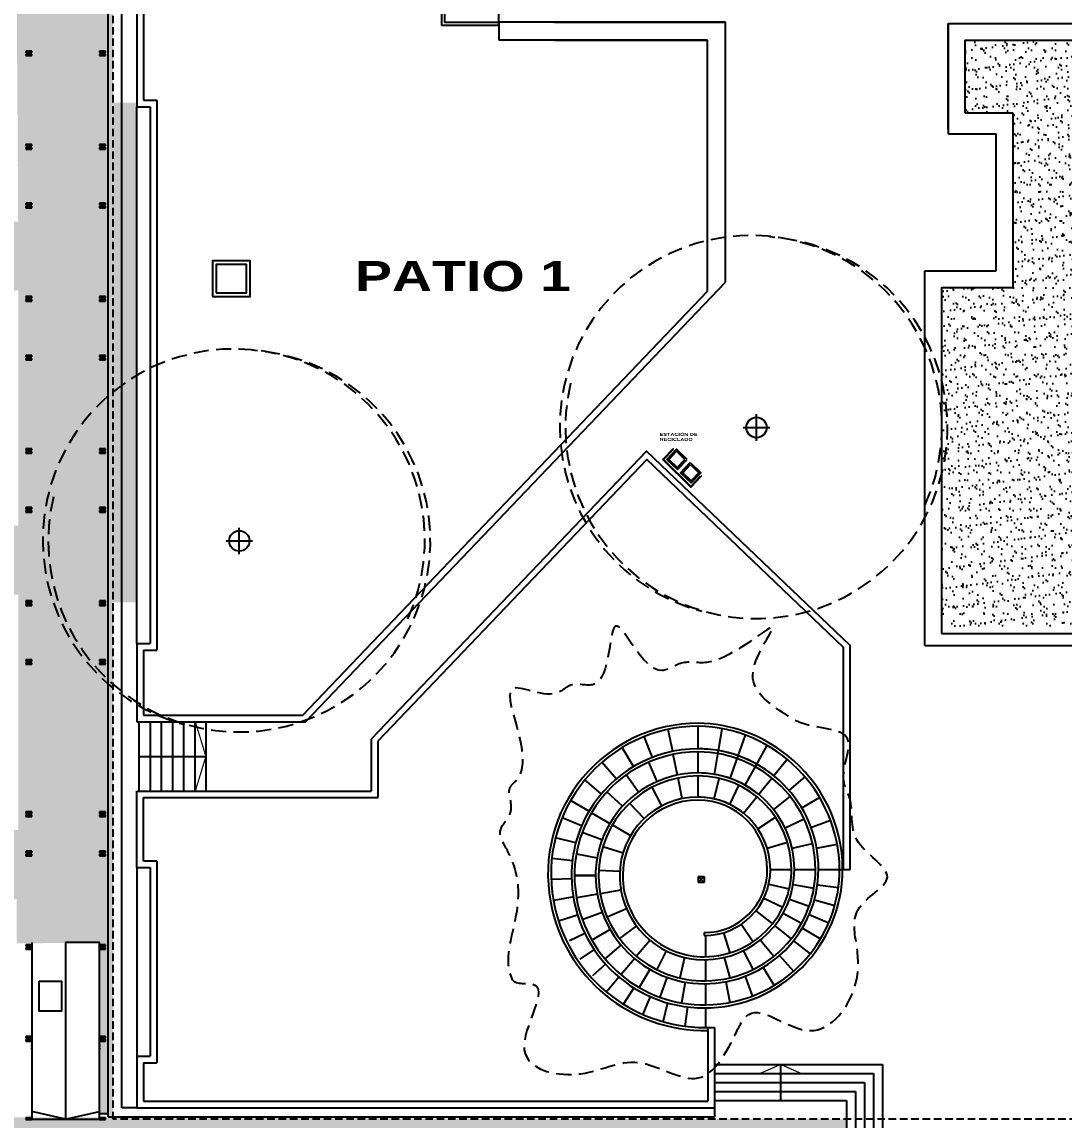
# Model space of a CAD drawing. Header units: millimetres. Extents: x -735 to -481, y 85 to 450.
# Drawn here: x -597.6 to -563.01, y 193.78 to 230.23 of the extents above; entities that cross this region are included whole.
import ezdxf

# ---------------------------------------------------------------- set-up
doc = ezdxf.new("R2010")
doc.units = ezdxf.units.MM
doc.linetypes.add('DASHED', pattern=[0.75, 0.5, -0.25])
for name, color, linetype in [('01', 1, 'CONTINUOUS'), ('1', 1, 'CONTINUOUS'), ('ascensor', 2, 'CONTINUOUS'), ('dib - muro vista1', 1, 'CONTINUOUS'), ('dib - muro vista2', 2, 'CONTINUOUS'), ('dib - texto', 2, 'CONTINUOUS'), ('dib-verde', 64, 'CONTINUOUS'), ('E-COLUMNAS MADERA', 6, 'CONTINUOUS'), ('ESTRUCTURA', 6, 'CONTINUOUS'), ('fino', 8, 'CONTINUOUS'), ('proyeccion arboles', 94, 'DASHED'), ('SOLADOS EXTERIORES', 8, 'CONTINUOUS'), ('VISTA4', 3, 'CONTINUOUS')]:
    doc.layers.add(name, color=color, linetype=linetype)
doc.styles.add('STYLE1', font='swisseb.ttf', dxfattribs={"width": 1.32})

msp = doc.modelspace()

# ---------------------------------------------------------------- hatches: boundary and pattern name
at = {"layer": 'dib-verde'}
h = msp.add_hatch(dxfattribs=at)
h.set_pattern_fill('AR-SAND', color=256, scale=0.01, style=0)
h.paths.add_polyline_path([(-567.084, 221.417), (-567.084, 210.167), (-562.584, 210.167), (-562.584, 229.617), (-566.311, 229.617), (-566.311, 227.217), (-564.711, 227.217), (-564.711, 221.417)])
h = msp.add_hatch(dxfattribs=at)
h.set_pattern_fill('AR-SAND', color=256, style=0)
h.set_pattern_definition([(37.5, (-1173.8929, 255.0938), (-0.0629934, 1.9268238), [0, -1.52, 0, -1.7, 0, -1.625]), (7.5, (-1173.893, 255.0938), (1.769777, 2.822146), [0, -0.82, 0, -1.37, 0, -0.525]), (327.5, (-1175.1229, 255.0938), (3.114142, 0.005659), [0, -0.5, 0, -1.8, 0, -2.35]), (317.5, (-1175.123, 255.0938), (3.006127, 0.877676), [0, -0.25, 0, -1.18, 0, -1.35])])
h.paths.add_polyline_path([(-562.684, 210.977), (-567.084, 210.977), (-567.084, 209.93), (-562.684, 209.93)])
at = {"layer": 'fino'}
h = msp.add_hatch(dxfattribs=at)
h.set_pattern_fill('AR-B816', color=256, scale=0.001, style=0)
h.paths.add_polyline_path([(-597.726, 223.607), (-598.726, 223.614), (-598.726, 221.314), (-597.726, 221.318), (-597.726, 213.514), (-598.726, 213.514), (-598.726, 211.222), (-597.726, 211.222), (-597.726, 203.414), (-598.726, 203.414), (-598.726, 201.114), (-597.776, 201.116), (-597.776, 199.645), (-595.026, 199.677), (-595.026, 194.001), (-594.576, 193.894), (-594.576, 210.964), (-593.786, 210.964), (-593.786, 227.557), (-594.576, 227.557), (-594.576, 232.215), (-593.426, 232.215), (-593.426, 234.714), (-594.576, 234.706), (-594.601, 241.806), (-594.126, 241.806), (-594.126, 246.107), (-598.69, 246.302), (-598.686, 243.514), (-597.776, 243.519), (-597.726, 233.714), (-598.726, 233.714), (-598.726, 231.399), (-597.776, 231.399)])
h = msp.add_hatch(dxfattribs=at)
h.set_pattern_fill('AR-B816', color=256, scale=0.001, style=0)
h.paths.add_polyline_path([(-650.876, 194.004), (-650.876, 193.104), (-653.366, 193.104), (-653.347, 191.175), (-645.83, 191.175), (-645.83, 190.876), (-570.234, 190.794), (-570.234, 193.811)])

# ---------------------------------------------------------------- linework, layer by layer
at = {"layer": '01', "linetype": 'ByBlock', "ltscale": 0.04}
for p, q in [((-594.736, 193.894), (-594.736, 243.414)), ((-594.286, 194.194), (-594.286, 243.414)), ((-593.786, 209.605), (-593.786, 227.415)), ((-593.786, 202.165), (-593.786, 195.905)), ((-574.611, 194.194), (-574.611, 193.894)), ((-594.736, 193.894), (-574.611, 193.894))]:
    msp.add_line(p, q, dxfattribs=at)
for points in [[(-591.274, 221.124), (-590.024, 221.124), (-590.024, 222.304), (-591.274, 222.304)], [(-591.154, 221.244), (-590.144, 221.244), (-590.144, 222.184), (-591.154, 222.184)]]:
    msp.add_lwpolyline(points, close=True, dxfattribs=at)
msp.add_lwpolyline([(-593.786, 194.194), (-594.286, 194.194)], dxfattribs=at)
at = {"layer": '1'}
for points in [[(-575.977, 216.055), (-575.988, 216.065), (-576.333, 215.703), (-575.398, 214.794), (-575.052, 215.156), (-575.063, 215.166)], [(-575.987, 216.044), (-576.312, 215.704), (-575.398, 214.815), (-575.074, 215.155)]]:
    msp.add_lwpolyline(points, dxfattribs=at)
for points in [[(-575.523, 215.712), (-575.877, 216.051), (-576.202, 215.711), (-575.848, 215.372), (-575.523, 215.712)], [(-575.594, 215.71), (-575.876, 215.98), (-576.131, 215.712), (-575.849, 215.443)], [(-575.417, 215.608), (-575.063, 215.27), (-575.387, 214.93), (-575.742, 215.268), (-575.417, 215.608)], [(-575.415, 215.538), (-575.133, 215.268), (-575.389, 215.001), (-575.671, 215.27)]]:
    msp.add_lwpolyline(points, close=True, dxfattribs=at)
at = {"layer": 'ascensor'}
for p, q in [((-583.676, 231.915), (-583.676, 230.115)), ((-583.576, 231.915), (-583.576, 230.215)), ((-581.776, 230.115), (-581.776, 231.915)), ((-581.776, 230.115), (-583.676, 230.115)), ((-581.776, 230.215), (-583.576, 230.215))]:
    msp.add_line(p, q, dxfattribs=at)
at = {"layer": 'dib - muro vista1'}
for q in [(-597.276, 194.071), (-595.026, 194.071)]:
    msp.add_line((-596.151, 193.811), q, dxfattribs=at)
at = {"layer": 'dib - muro vista2'}
for p, q in [((-581.776, 230.222), (-581.776, 229.622)), ((-566.311, 229.617), (-566.311, 227.217)), ((-573.221, 216.333), (-573.221, 217.209)), ((-573.659, 216.771), (-572.783, 216.771)), ((-590.386, 212.567), (-590.386, 213.444)), ((-590.824, 213.005), (-589.947, 213.005)), ((-595.026, 194.001), (-594.736, 194.001)), ((-593.786, 194.194), (-588.836, 194.194))]:
    msp.add_line(p, q, dxfattribs=at)
for centre in [(-573.221, 216.771), (-590.386, 213.005)]:
    msp.add_circle(centre, 0.338, dxfattribs=at)
at = {"layer": 'E-COLUMNAS MADERA'}
for p, q in [((-597.476, 229.264), (-597.476, 229.214)), ((-597.276, 229.264), (-597.476, 229.264)), ((-597.276, 229.214), (-597.276, 229.264)), ((-595.026, 229.264), (-595.026, 229.214)), ((-594.826, 229.264), (-595.026, 229.264)), ((-594.826, 229.214), (-594.826, 229.264)), ((-597.476, 229.214), (-597.276, 229.214)), ((-597.476, 229.164), (-597.476, 229.114)), ((-597.276, 229.164), (-597.476, 229.164)), ((-597.476, 229.114), (-597.276, 229.114)), ((-597.276, 229.114), (-597.276, 229.164)), ((-595.026, 229.214), (-594.826, 229.214)), ((-595.026, 229.164), (-595.026, 229.114)), ((-594.826, 229.164), (-595.026, 229.164)), ((-595.026, 229.114), (-594.826, 229.114)), ((-594.826, 229.114), (-594.826, 229.164)), ((-597.476, 226.164), (-597.476, 226.114)), ((-597.276, 226.164), (-597.476, 226.164)), ((-597.476, 226.114), (-597.276, 226.114)), ((-597.476, 226.064), (-597.476, 226.014)), ((-597.276, 226.064), (-597.476, 226.064)), ((-597.476, 226.014), (-597.276, 226.014)), ((-597.276, 226.114), (-597.276, 226.164)), ((-597.276, 226.014), (-597.276, 226.064)), ((-595.026, 226.164), (-595.026, 226.114)), ((-594.826, 226.164), (-595.026, 226.164)), ((-595.026, 226.114), (-594.826, 226.114)), ((-595.026, 226.064), (-595.026, 226.014)), ((-594.826, 226.064), (-595.026, 226.064)), ((-595.026, 226.014), (-594.826, 226.014)), ((-594.826, 226.114), (-594.826, 226.164)), ((-594.826, 226.014), (-594.826, 226.064)), ((-597.476, 224.214), (-597.476, 224.164)), ((-597.276, 224.214), (-597.476, 224.214)), ((-597.476, 224.164), (-597.276, 224.164)), ((-597.276, 224.164), (-597.276, 224.214)), ((-595.026, 224.214), (-595.026, 224.164)), ((-594.826, 224.214), (-595.026, 224.214)), ((-595.026, 224.164), (-594.826, 224.164)), ((-594.826, 224.164), (-594.826, 224.214)), ((-597.476, 224.114), (-597.476, 224.064)), ((-597.276, 224.114), (-597.476, 224.114)), ((-597.476, 224.064), (-597.276, 224.064)), ((-597.276, 224.064), (-597.276, 224.114)), ((-595.026, 224.114), (-595.026, 224.064)), ((-594.826, 224.114), (-595.026, 224.114)), ((-595.026, 224.064), (-594.826, 224.064)), ((-594.826, 224.064), (-594.826, 224.114)), ((-597.476, 221.114), (-597.476, 221.064)), ((-597.276, 221.114), (-597.476, 221.114)), ((-597.476, 221.064), (-597.276, 221.064)), ((-597.476, 221.014), (-597.476, 220.964)), ((-597.276, 221.014), (-597.476, 221.014)), ((-597.476, 220.964), (-597.276, 220.964)), ((-597.276, 221.064), (-597.276, 221.114)), ((-597.276, 220.964), (-597.276, 221.014)), ((-595.026, 221.114), (-595.026, 221.064)), ((-594.826, 221.114), (-595.026, 221.114)), ((-595.026, 221.064), (-594.826, 221.064)), ((-595.026, 221.014), (-595.026, 220.964)), ((-594.826, 221.014), (-595.026, 221.014)), ((-595.026, 220.964), (-594.826, 220.964)), ((-594.826, 221.064), (-594.826, 221.114)), ((-594.826, 220.964), (-594.826, 221.014)), ((-597.476, 219.164), (-597.476, 219.114)), ((-597.276, 219.164), (-597.476, 219.164)), ((-597.476, 219.114), (-597.276, 219.114)), ((-597.476, 219.064), (-597.476, 219.014)), ((-597.276, 219.064), (-597.476, 219.064)), ((-597.276, 219.114), (-597.276, 219.164)), ((-597.276, 219.014), (-597.276, 219.064)), ((-595.026, 219.164), (-595.026, 219.114)), ((-594.826, 219.164), (-595.026, 219.164)), ((-595.026, 219.114), (-594.826, 219.114)), ((-595.026, 219.064), (-595.026, 219.014)), ((-594.826, 219.064), (-595.026, 219.064)), ((-594.826, 219.114), (-594.826, 219.164)), ((-594.826, 219.014), (-594.826, 219.064)), ((-597.476, 219.014), (-597.276, 219.014)), ((-595.026, 219.014), (-594.826, 219.014)), ((-597.476, 216.064), (-597.476, 216.014)), ((-597.276, 216.064), (-597.476, 216.064)), ((-597.476, 216.014), (-597.276, 216.014)), ((-597.476, 215.964), (-597.476, 215.914)), ((-597.276, 215.964), (-597.476, 215.964)), ((-597.476, 215.914), (-597.276, 215.914)), ((-597.276, 216.014), (-597.276, 216.064)), ((-597.276, 215.914), (-597.276, 215.964)), ((-595.026, 216.064), (-595.026, 216.014)), ((-594.826, 216.064), (-595.026, 216.064)), ((-595.026, 216.014), (-594.826, 216.014)), ((-595.026, 215.964), (-595.026, 215.914)), ((-594.826, 215.964), (-595.026, 215.964)), ((-595.026, 215.914), (-594.826, 215.914)), ((-594.826, 216.014), (-594.826, 216.064)), ((-594.826, 215.914), (-594.826, 215.964)), ((-597.476, 214.114), (-597.476, 214.064)), ((-597.276, 214.114), (-597.476, 214.114)), ((-597.476, 214.064), (-597.276, 214.064)), ((-597.476, 214.014), (-597.476, 213.964)), ((-597.276, 214.014), (-597.476, 214.014)), ((-597.476, 213.964), (-597.276, 213.964)), ((-597.276, 214.064), (-597.276, 214.114)), ((-597.276, 213.964), (-597.276, 214.014)), ((-595.026, 214.114), (-595.026, 214.064)), ((-594.826, 214.114), (-595.026, 214.114)), ((-595.026, 214.064), (-594.826, 214.064)), ((-595.026, 214.014), (-595.026, 213.964)), ((-594.826, 214.014), (-595.026, 214.014)), ((-595.026, 213.964), (-594.826, 213.964)), ((-594.826, 214.064), (-594.826, 214.114)), ((-594.826, 213.964), (-594.826, 214.014)), ((-597.476, 211.014), (-597.476, 210.964)), ((-597.276, 211.014), (-597.476, 211.014)), ((-597.476, 210.964), (-597.276, 210.964)), ((-597.476, 210.914), (-597.476, 210.864)), ((-597.276, 210.914), (-597.476, 210.914)), ((-597.476, 210.864), (-597.276, 210.864)), ((-597.276, 210.964), (-597.276, 211.014)), ((-597.276, 210.864), (-597.276, 210.914)), ((-595.026, 211.014), (-595.026, 210.964)), ((-594.826, 211.014), (-595.026, 211.014)), ((-595.026, 210.964), (-594.826, 210.964)), ((-595.026, 210.914), (-595.026, 210.864)), ((-594.826, 210.914), (-595.026, 210.914)), ((-595.026, 210.864), (-594.826, 210.864)), ((-594.826, 210.964), (-594.826, 211.014)), ((-594.826, 210.864), (-594.826, 210.914)), ((-597.476, 209.064), (-597.476, 209.014)), ((-597.276, 209.064), (-597.476, 209.064)), ((-597.476, 209.014), (-597.276, 209.014)), ((-597.476, 208.964), (-597.476, 208.914)), ((-597.276, 208.964), (-597.476, 208.964)), ((-597.476, 208.914), (-597.276, 208.914)), ((-597.276, 209.014), (-597.276, 209.064)), ((-597.276, 208.914), (-597.276, 208.964)), ((-595.026, 209.064), (-595.026, 209.014)), ((-594.826, 209.064), (-595.026, 209.064)), ((-595.026, 209.014), (-594.826, 209.014)), ((-595.026, 208.964), (-595.026, 208.914)), ((-594.826, 208.964), (-595.026, 208.964)), ((-595.026, 208.914), (-594.826, 208.914)), ((-594.826, 209.014), (-594.826, 209.064)), ((-594.826, 208.914), (-594.826, 208.964)), ((-597.476, 204.014), (-597.476, 203.964)), ((-597.276, 204.014), (-597.476, 204.014)), ((-597.476, 203.964), (-597.276, 203.964)), ((-597.476, 203.914), (-597.476, 203.864)), ((-597.276, 203.914), (-597.476, 203.914)), ((-597.476, 203.864), (-597.276, 203.864)), ((-597.276, 203.964), (-597.276, 204.014)), ((-597.276, 203.864), (-597.276, 203.914)), ((-595.026, 204.014), (-595.026, 203.964)), ((-594.826, 204.014), (-595.026, 204.014)), ((-595.026, 203.964), (-594.826, 203.964)), ((-595.026, 203.914), (-595.026, 203.864)), ((-594.826, 203.914), (-595.026, 203.914)), ((-595.026, 203.864), (-594.826, 203.864)), ((-594.826, 203.964), (-594.826, 204.014)), ((-594.826, 203.864), (-594.826, 203.914)), ((-597.476, 202.705), (-597.476, 202.655)), ((-597.276, 202.705), (-597.476, 202.705)), ((-597.476, 202.655), (-597.276, 202.655)), ((-597.276, 202.655), (-597.276, 202.705)), ((-595.026, 202.705), (-595.026, 202.655)), ((-594.826, 202.705), (-595.026, 202.705)), ((-595.026, 202.655), (-594.826, 202.655)), ((-594.826, 202.655), (-594.826, 202.705)), ((-597.476, 202.605), (-597.476, 202.555)), ((-597.276, 202.605), (-597.476, 202.605)), ((-597.476, 202.555), (-597.276, 202.555)), ((-597.276, 202.555), (-597.276, 202.605)), ((-595.026, 202.605), (-595.026, 202.555)), ((-594.826, 202.605), (-595.026, 202.605)), ((-595.026, 202.555), (-594.826, 202.555)), ((-594.826, 202.555), (-594.826, 202.605)), ((-597.476, 199.605), (-597.476, 199.555)), ((-597.276, 199.605), (-597.476, 199.605)), ((-597.476, 199.555), (-597.276, 199.555)), ((-597.476, 199.505), (-597.476, 199.455)), ((-597.276, 199.505), (-597.476, 199.505)), ((-597.476, 199.455), (-597.276, 199.455)), ((-597.276, 199.555), (-597.276, 199.605)), ((-597.276, 199.455), (-597.276, 199.505)), ((-595.026, 199.605), (-595.026, 199.555)), ((-594.826, 199.605), (-595.026, 199.605)), ((-595.026, 199.555), (-594.826, 199.555)), ((-595.026, 199.505), (-595.026, 199.455)), ((-594.826, 199.505), (-595.026, 199.505)), ((-595.026, 199.455), (-594.826, 199.455)), ((-594.826, 199.555), (-594.826, 199.605)), ((-594.826, 199.455), (-594.826, 199.505)), ((-597.476, 196.555), (-597.476, 196.505)), ((-597.276, 196.555), (-597.476, 196.555)), ((-597.476, 196.505), (-597.276, 196.505)), ((-597.476, 196.455), (-597.476, 196.405)), ((-597.276, 196.455), (-597.476, 196.455)), ((-595.026, 196.555), (-595.026, 196.505)), ((-594.826, 196.555), (-595.026, 196.555)), ((-595.026, 196.505), (-594.826, 196.505)), ((-595.026, 196.455), (-595.026, 196.405)), ((-594.826, 196.455), (-595.026, 196.455)), ((-594.826, 196.505), (-594.826, 196.555)), ((-594.826, 196.405), (-594.826, 196.455)), ((-597.476, 196.405), (-597.276, 196.405)), ((-595.026, 196.405), (-594.826, 196.405)), ((-597.476, 193.855), (-597.476, 193.805)), ((-597.276, 193.855), (-597.476, 193.855)), ((-597.476, 193.805), (-597.276, 193.805)), ((-594.826, 193.855), (-595.026, 193.855)), ((-595.026, 193.805), (-594.826, 193.805)), ((-594.826, 193.805), (-594.826, 193.855))]:
    msp.add_line(p, q, dxfattribs=at)
at = {"layer": 'ESTRUCTURA'}
for p, q in [((-597.276, 196.505), (-597.276, 196.555)), ((-597.276, 196.405), (-597.276, 196.455)), ((-597.276, 196.232), (-597.276, 196.282)), ((-597.276, 196.132), (-597.276, 196.182)), ((-595.026, 196.282), (-595.026, 196.232)), ((-595.026, 196.182), (-595.026, 196.132))]:
    msp.add_line(p, q, dxfattribs=at)
at = {"layer": 'proyeccion arboles'}
for centre, start, end in [((-573.407, 216.802), 335.5998, 255.1087), ((-573.221, 216.771), 166.632, 86.1409), ((-590.571, 213.037), 335.5998, 255.1087), ((-590.386, 213.005), 166.632, 86.1409)]:
    msp.add_arc(centre, 6.342, start, end, dxfattribs=at)
at = {"layer": 'proyeccion arboles', "start_tangent": (-0.851724, 1.809576), "end_tangent": (-0.851724, 1.809576)}
msp.add_spline([(-581.338, 198.471), (-581.215, 200.516), (-581.242, 202.116), (-581.408, 202.55), (-581.581, 202.888), (-581.735, 203.363), (-581.438, 203.874), (-581.391, 204.367), (-581.414, 204.806), (-581.195, 205.056), (-581.257, 208.119), (-579.794, 207.976), (-579.38, 208.22), (-578.626, 208.244), (-577.892, 210.183), (-576.362, 208.706), (-575.705, 208.949), (-574.877, 208.974), (-572.672, 210.132), (-573.344, 208.536), (-572.37, 207.32), (-571.713, 206.955), (-570.2, 206.436), (-570.321, 205.036), (-570.127, 204.452), (-569.893, 203.09), (-568.878, 201.845), (-569.854, 200.755), (-569.893, 199.548), (-569.932, 198.303), (-571.454, 196.752), (-573.476, 197.291), (-573.943, 196.591), (-575.154, 195.183), (-577.137, 195.695), (-579.201, 195.306), (-580.927, 196.111), (-580.681, 198.303), (-581.338, 198.471)], degree=3, dxfattribs=at)
at = {"layer": 'SOLADOS EXTERIORES'}
for p, q in [((-593.786, 232.215), (-593.786, 227.564)), ((-593.786, 232.215), (-593.786, 227.415)), ((-593.566, 231.915), (-593.566, 227.635)), ((-574.252, 230.222), (-581.776, 230.222)), ((-579.926, 230.222), (-574.252, 230.222)), ((-574.252, 222.899), (-574.252, 230.222)), ((-574.252, 223.9), (-574.252, 230.222)), ((-574.252, 223.9), (-574.252, 230.222)), ((-574.252, 221.59), (-574.252, 230.222)), ((-566.861, 226.667), (-566.861, 230.167)), ((-574.852, 229.622), (-581.776, 229.622)), ((-579.926, 229.622), (-574.852, 229.622)), ((-574.852, 222.723), (-574.852, 229.622)), ((-574.852, 223.9), (-574.852, 229.622)), ((-574.852, 221.295), (-574.852, 229.622)), ((-593.566, 227.635), (-593.129, 227.635)), ((-593.129, 227.635), (-593.129, 209.385)), ((-593.786, 227.415), (-593.349, 227.415)), ((-593.349, 227.415), (-593.349, 209.605)), ((-593.349, 227.415), (-593.349, 223.9)), ((-566.311, 227.217), (-564.711, 227.217)), ((-564.711, 227.217), (-564.711, 221.417)), ((-566.861, 226.518), (-565.261, 226.518)), ((-565.261, 221.967), (-565.261, 226.518)), ((-567.634, 221.967), (-565.261, 221.967)), ((-567.634, 209.53), (-567.634, 221.967)), ((-588.278, 207.225), (-574.852, 221.295)), ((-588.186, 207.005), (-574.252, 221.59)), ((-567.084, 221.417), (-564.711, 221.417)), ((-567.084, 221.417), (-567.084, 209.93)), ((-567.084, 209.93), (-562.006, 209.93)), ((-593.786, 209.605), (-593.786, 207.005)), ((-593.786, 209.605), (-593.349, 209.605)), ((-593.566, 209.385), (-593.566, 207.225)), ((-593.566, 209.385), (-593.129, 209.385)), ((-567.634, 209.53), (-562.006, 209.53)), ((-593.566, 207.225), (-588.278, 207.225)), ((-593.786, 207.005), (-588.186, 207.005)), ((-593.716, 207.005), (-593.716, 204.705)), ((-593.346, 207.005), (-593.346, 204.705)), ((-592.976, 207.005), (-592.976, 204.705)), ((-592.606, 207.005), (-592.606, 204.705)), ((-592.236, 207.005), (-592.236, 204.705)), ((-591.866, 207.005), (-591.866, 204.705)), ((-591.496, 207.005), (-591.496, 204.705)), ((-576.002, 206.015), (-576.153, 206.751)), ((-575.161, 206.104), (-575.161, 206.857)), ((-574.485, 206.046), (-574.36, 206.772)), ((-586.006, 206.421), (-586.006, 204.705)), ((-585.786, 206.362), (-585.786, 204.485)), ((-576.677, 205.822), (-576.944, 206.512)), ((-573.828, 205.875), (-573.587, 206.555)), ((-577.308, 205.515), (-577.683, 206.145)), ((-575.161, 205.304), (-575.161, 206.004)), ((-575.161, 205.304), (-575.161, 206.004)), ((-575.161, 205.304), (-575.161, 206.004)), ((-574.62, 205.258), (-574.485, 206.046)), ((-573.209, 205.595), (-572.863, 206.214)), ((-593.716, 205.855), (-591.496, 205.855)), ((-577.879, 205.107), (-578.349, 205.659)), ((-576.52, 205.021), (-576.799, 205.663)), ((-575.843, 205.235), (-575.983, 205.921)), ((-574.094, 205.121), (-573.828, 205.875)), ((-573.599, 204.897), (-573.209, 205.595)), ((-572.646, 205.215), (-572.206, 205.759)), ((-577.137, 204.671), (-577.544, 205.241)), ((-575.161, 204.504), (-575.161, 205.204)), ((-578.375, 204.609), (-578.923, 205.071)), ((-576.364, 204.21), (-576.687, 204.83)), ((-575.683, 204.452), (-575.823, 205.137)), ((-574.622, 204.443), (-574.465, 205.125)), ((-574.11, 204.262), (-573.804, 204.891)), ((-573.149, 204.593), (-572.709, 205.137)), ((-572.135, 204.72), (-571.605, 205.177)), ((-593.786, 204.705), (-586.006, 204.705)), ((-593.786, 202.165), (-593.786, 204.705)), ((-593.566, 204.485), (-585.786, 204.485)), ((-593.566, 202.385), (-593.566, 204.485)), ((-577.669, 204.201), (-578.185, 204.673)), ((-573.652, 203.971), (-573.212, 204.515)), ((-572.649, 204.087), (-572.1, 204.52)), ((-571.719, 204.142), (-571.127, 204.493)), ((-579.383, 204.391), (-578.78, 204.036)), ((-576.952, 203.79), (-577.434, 204.297)), ((-579.025, 203.551), (-579.673, 203.818)), ((-578.694, 203.985), (-578.091, 203.63)), ((-573.172, 203.447), (-572.592, 203.839)), ((-572.273, 203.483), (-571.642, 203.784)), ((-571.412, 203.499), (-570.767, 203.74)), ((-578.004, 203.579), (-577.402, 203.224)), ((-579.212, 202.981), (-579.892, 203.154)), ((-578.351, 203.08), (-579.008, 203.324)), ((-572.866, 202.806), (-572.197, 203.011)), ((-578.32, 202.858), (-577.651, 202.653)), ((-572.04, 202.811), (-571.357, 202.965)), ((-571.224, 202.813), (-570.543, 202.936)), ((-593.566, 202.385), (-593.129, 202.385)), ((-593.129, 202.385), (-593.129, 195.685)), ((-579.317, 202.39), (-580.014, 202.466)), ((-579.199, 202.617), (-578.51, 202.492)), ((-593.786, 202.165), (-593.349, 202.165)), ((-593.349, 202.165), (-593.349, 197.214)), ((-593.349, 202.165), (-593.349, 195.905)), ((-578.456, 202.083), (-577.758, 202.04)), ((-572.761, 202.104), (-572.061, 202.104)), ((-571.961, 202.104), (-571.261, 202.104)), ((-571.161, 202.104), (-570.361, 202.104)), ((-570.361, 202.104), (-570.112, 202.104)), ((-579.336, 201.79), (-580.038, 201.767)), ((-579.261, 201.904), (-578.561, 201.904)), ((-578.561, 201.904), (-579.261, 201.904)), ((-578.561, 201.904), (-579.261, 201.904)), ((-578.562, 201.904), (-579.261, 201.904)), ((-575.161, 201.867), (-574.961, 201.867)), ((-575.161, 201.867), (-574.961, 201.667)), ((-575.161, 201.667), (-574.961, 201.867)), ((-575.161, 201.867), (-575.161, 201.667)), ((-574.961, 201.667), (-575.161, 201.667)), ((-574.961, 201.867), (-574.961, 201.667)), ((-572.816, 201.614), (-572.134, 201.459)), ((-572.003, 201.601), (-571.313, 201.484)), ((-571.195, 201.594), (-570.502, 201.5)), ((-579.269, 201.194), (-579.961, 201.072)), ((-578.503, 201.28), (-579.196, 201.158)), ((-577.719, 201.418), (-578.408, 201.297)), ((-572.979, 201.149), (-572.348, 200.846)), ((-572.129, 201.113), (-571.469, 200.882)), ((-571.298, 201.093), (-570.623, 200.907)), ((-579.124, 200.597), (-579.789, 200.381)), ((-578.344, 200.673), (-579.002, 200.434)), ((-577.532, 200.795), (-578.175, 200.518)), ((-573.241, 200.732), (-572.694, 200.296)), ((-572.335, 200.653), (-571.723, 200.314)), ((-571.467, 200.61), (-570.823, 200.335)), ((-578.079, 200.104), (-578.685, 199.754)), ((-577.207, 200.232), (-577.769, 199.814)), ((-573.722, 200.274), (-573.327, 199.695)), ((-572.616, 200.233), (-572.068, 199.797)), ((-571.699, 200.155), (-571.098, 199.796)), ((-578.916, 199.975), (-579.423, 199.728)), ((-577.211, 199.223), (-576.761, 199.759)), ((-574.961, 200.004), (-574.961, 199.904)), ((-574.911, 199.904), (-574.911, 199.204)), ((-574.313, 200.002), (-574.106, 199.333)), ((-573.089, 199.759), (-572.644, 199.219)), ((-571.99, 199.735), (-571.443, 199.298)), ((-578.609, 199.444), (-579.085, 199.123)), ((-577.719, 199.59), (-578.255, 199.14)), ((-576.218, 199.402), (-576.532, 198.777)), ((-573.657, 199.39), (-573.333, 198.769)), ((-577.725, 198.61), (-577.275, 199.147)), ((-575.607, 199.18), (-575.768, 198.499)), ((-574.911, 199.104), (-574.911, 198.404)), ((-574.289, 199.18), (-574.101, 198.505)), ((-572.453, 199.249), (-571.993, 198.722)), ((-578.231, 198.96), (-578.667, 198.567)), ((-576.761, 198.786), (-577.111, 198.18)), ((-572.995, 198.852), (-572.636, 198.251)), ((-578.176, 198.073), (-577.789, 198.534)), ((-576.193, 198.521), (-576.432, 197.864)), ((-575.586, 198.359), (-575.708, 197.67)), ((-574.911, 198.304), (-574.911, 197.604)), ((-574.242, 198.373), (-574.11, 197.685)), ((-573.598, 198.544), (-573.352, 197.889)), ((-577.293, 198.173), (-577.621, 197.648)), ((-576.749, 197.883), (-576.993, 197.295)), ((-576.17, 197.673), (-576.328, 197.035)), ((-575.512, 197.538), (-575.595, 196.9)), ((-574.911, 197.505), (-574.911, 196.857)), ((-574.911, 196.857), (-574.611, 196.857)), ((-574.831, 196.857), (-574.831, 194.414)), ((-574.611, 196.857), (-574.611, 194.194)), ((-593.786, 195.905), (-593.349, 195.905)), ((-593.786, 195.905), (-593.786, 194.194)), ((-593.566, 195.685), (-593.129, 195.685)), ((-593.566, 195.685), (-593.566, 194.414)), ((-574.604, 195.63), (-569.034, 195.63)), ((-572.419, 195.63), (-572.419, 194.43)), ((-569.034, 195.63), (-569.034, 190.544)), ((-574.604, 195.33), (-569.334, 195.33)), ((-574.604, 195.03), (-569.634, 195.03)), ((-569.634, 195.03), (-569.634, 190.544)), ((-569.334, 195.33), (-569.334, 190.544)), ((-574.604, 194.73), (-569.934, 194.73)), ((-569.934, 194.73), (-569.934, 190.544)), ((-593.566, 194.414), (-574.831, 194.414)), ((-574.604, 194.43), (-570.234, 194.43)), ((-570.234, 194.43), (-570.234, 190.544)), ((-593.786, 194.194), (-574.611, 194.194))]:
    msp.add_line(p, q, dxfattribs=at)
for points in [[(-562.584, 230.167), (-566.861, 230.167), (-566.861, 226.518)], [(-562.584, 229.617), (-566.311, 229.617), (-566.311, 227.217)], [(-570.112, 202.104), (-570.112, 209.53), (-576.869, 215.985), (-586.006, 206.421)], [(-570.332, 202.104), (-570.332, 209.464), (-576.862, 215.703), (-585.786, 206.362)], [(-597.276, 199.677), (-597.276, 193.811), (-595.026, 193.811), (-595.026, 199.677), (-596.151, 199.677)], [(-596.151, 199.677), (-596.151, 193.811)]]:
    msp.add_lwpolyline(points, dxfattribs=at)
for points in [[(-591.846, 207.005, 0.04, 0.04, 0), (-591.496, 205.855, 0.04, 0.04, 0), (-591.846, 204.705, 0, 0, 0)], [(-573.105, 195.33, 0.04, 0.04, 0), (-572.419, 195.63, 0.04, 0.04, 0), (-571.737, 195.33, 0, 0, 0)]]:
    msp.add_lwpolyline(points, format="xyseb", dxfattribs=at)
msp.add_lwpolyline([(-597.026, 198.393), (-596.29, 198.393), (-596.29, 197.395), (-597.026, 197.395)], close=True, dxfattribs=at)
at = {"layer": 'SOLADOS EXTERIORES', "const_width": 0.01}
msp.add_lwpolyline([(-595.026, 194.071), (-596.151, 193.811), (-597.276, 194.071)], dxfattribs=at)
at = {"layer": 'SOLADOS EXTERIORES'}
for centre, radius, start, end in [((-575.138, 201.953), 5.004, 90.2694, 190.3544), ((-575.137, 201.953), 4.904, 90.2827, 190.351), ((-575.222, 202.158), 4.8, 51.05, 89.2776), ((-575.267, 202.052), 4.807, 0.6209, 88.7326), ((-575.161, 202.104), 4, 0, 0), ((-575.161, 202.104), 4, 0, 0), ((-575.161, 202.104), 3.9, 0, 0), ((-575.161, 201.904), 4.2, 90, 149.5), ((-575.161, 201.904), 4.1, 90, 149.5), ((-575.161, 202.104), 4, 51.05, 90), ((-575.161, 202.104), 4, 0, 90), ((-575.161, 202.104), 3.9, 0, 90), ((-575.18, 202.1), 4.819, 0.0519, 51.8724), ((-575.161, 201.904), 3.3, 90, 180), ((-575.161, 201.904), 3.4, 90, 149.5), ((-575.161, 202.104), 3.2, 51.05, 90), ((-575.161, 202.104), 3.2, 0, 90), ((-575.161, 202.104), 3.1, 0, 90), ((-575.161, 201.904), 2.6, 90, 180), ((-575.161, 202.104), 2.4, 0, 0), ((-575.161, 202.104), 2.4, 0, 0), ((-575.161, 202.104), 2.4, 51.05, 90), ((-575.161, 202.104), 2.4, 0, 90), ((-575.161, 201.904), 2.5, 90, 180), ((-575.161, 202.104), 2.3, 0, 90), ((-575.161, 201.904), 4.2, 149.5, 180), ((-575.161, 201.904), 4.1, 149.5, 190.4853), ((-575.161, 201.904), 3.4, 149.5, 180), ((-574.961, 202.104), 2.1, 270, 0), ((-574.961, 202.104), 2.2, 270, 0), ((-574.961, 202.104), 3, 270, 0), ((-574.961, 202.104), 3.8, 270, 0), ((-574.961, 202.104), 4.6, 270, 0), ((-574.961, 202.104), 2.9, 321.43, 0), ((-574.961, 202.104), 3.7, 321.43, 0), ((-574.961, 202.104), 4.5, 321.43, 0), ((-574.961, 201.904), 4.4, 180, 270), ((-574.961, 201.904), 3.6, 180, 270), ((-574.961, 201.904), 3.5, 180, 190), ((-574.961, 201.904), 2.8, 180, 190), ((-574.961, 201.904), 2.7, 180, 190), ((-574.961, 201.904), 3.5, 190, 230), ((-574.961, 201.904), 2.8, 190, 270), ((-574.961, 201.904), 2.7, 190, 230), ((-574.939, 201.958), 5.201, 190.0166, 271.1844), ((-574.939, 201.957), 5.1, 190, 270.313), ((-574.961, 201.904), 4.3, 190, 230), ((-574.961, 202.104), 2.9, 270, 321.43), ((-574.961, 201.904), 2.7, 230, 270), ((-574.961, 202.104), 3.7, 270.7743, 321.43), ((-574.961, 201.904), 3.5, 230, 270.8185), ((-574.961, 202.104), 4.5, 270.6366, 321.43), ((-574.961, 201.904), 4.3, 230, 270.6662)]:
    msp.add_arc(centre, radius, start, end, dxfattribs=at)
at = {"layer": 'VISTA4', "linetype": 'DASHED', "ltscale": 0.5}
for p, q in [((-594.576, 193.811), (-594.576, 242.649)), ((-562.584, 193.811), (-594.576, 193.811))]:
    msp.add_line(p, q, dxfattribs=at)

# ---------------------------------------------------------------- texts
at = {"layer": 'dib - texto', "attachment_point": 1, "style": 'STYLE1'}
for s, insert, char_height, width in [('PATIO 1', (-586.55, 222.297), 1, 20.056), ('ESTACIÓN DE RECICLADO', (-576.436, 216.591), 0.1, 2.0056)]:
    msp.add_mtext(s, dxfattribs=dict(at, insert=insert, char_height=char_height, width=width))

doc.saveas('drawing.dxf')
